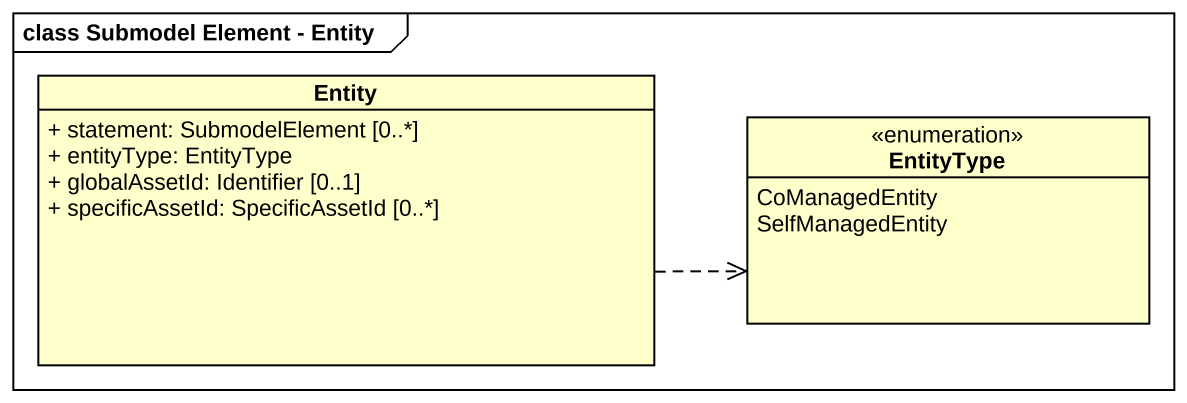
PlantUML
@startuml
mainframe class Submodel Element - Entity
hide circle
hide empty members
skinparam classAttributeIconSize 0
class "Entity" as Entity_ {
  + statement: SubmodelElement [0..*]
  + entityType: EntityType
  + globalAssetId: Identifier [0..1]
  + specificAssetId: SpecificAssetId [0..*]
}
enum EntityType {
  CoManagedEntity
  SelfManagedEntity
}
Entity_ .right.> EntityType
@enduml
